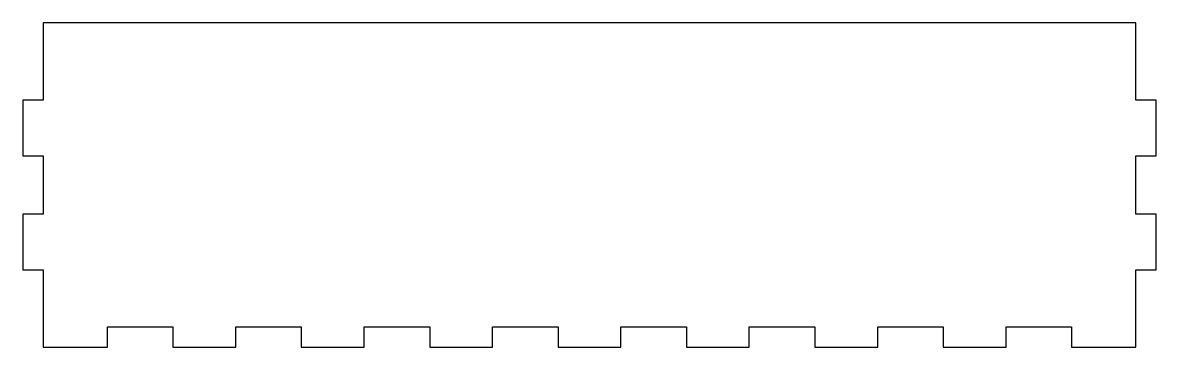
# Model space of a CAD drawing. Header units: metres. Extents: x -3 to 172, y 128 to 178.
import ezdxf

# ---------------------------------------------------------------- set-up
doc = ezdxf.new("R2010")
doc.units = ezdxf.units.M
doc.layers.add('SideA', color=7, linetype='Continuous')

msp = doc.modelspace()

# ---------------------------------------------------------------- linework, layer by layer
at = {"layer": 'SideA'}
msp.add_lwpolyline([(-0.2, 128.19), (9.73, 128.19), (9.73, 131.37, -0.75), (9.73, 131.37), (19.86, 131.37, -0.75), (19.86, 131.37), (19.86, 128.19), (29.59, 128.19), (29.59, 131.37, -0.75), (29.59, 131.37), (39.72, 131.37, -0.75), (39.72, 131.37), (39.72, 128.19), (49.45, 128.19), (49.45, 131.37, -0.75), (49.45, 131.37), (59.58, 131.37, -0.75), (59.58, 131.37), (59.58, 128.19), (69.31, 128.19), (69.31, 131.37, -0.75), (69.31, 131.37), (79.44, 131.37, -0.75), (79.44, 131.37), (79.44, 128.19), (89.16, 128.19), (89.16, 131.37, -0.75), (89.16, 131.37), (99.29, 131.37, -0.75), (99.29, 131.37), (99.29, 128.19), (109.02, 128.19), (109.02, 131.37, -0.75), (109.02, 131.37), (119.15, 131.37, -0.75), (119.15, 131.37), (119.15, 128.19), (128.88, 128.19), (128.88, 131.37, -0.75), (128.88, 131.37), (139.01, 131.37, -0.75), (139.01, 131.37), (139.01, 128.19), (148.74, 128.19), (148.74, 131.37, -0.75), (148.74, 131.37), (158.87, 131.37, -0.75), (158.87, 131.37), (158.87, 128.19), (168.8, 128.19), (168.8, 128.19), (168.8, 140.17, -0.75), (168.8, 140.17), (171.98, 140.17), (171.98, 148.78), (168.8, 148.78, -0.75), (168.8, 148.78), (168.8, 157.78, -0.75), (168.8, 157.78), (171.98, 157.78), (171.98, 166.39), (168.8, 166.39, -0.75), (168.8, 166.39), (168.8, 178.37), (-0.2, 178.37), (-0.2, 166.39, -0.75), (-0.2, 166.39), (-3.38, 166.39), (-3.38, 157.78), (-0.2, 157.78, -0.75), (-0.2, 157.78), (-0.2, 148.78, -0.75), (-0.2, 148.78), (-3.38, 148.78), (-3.38, 140.17), (-0.2, 140.17, -0.75), (-0.2, 140.17), (-0.2, 128.19)], format="xyb", dxfattribs=at)

doc.saveas('drawing.dxf')
